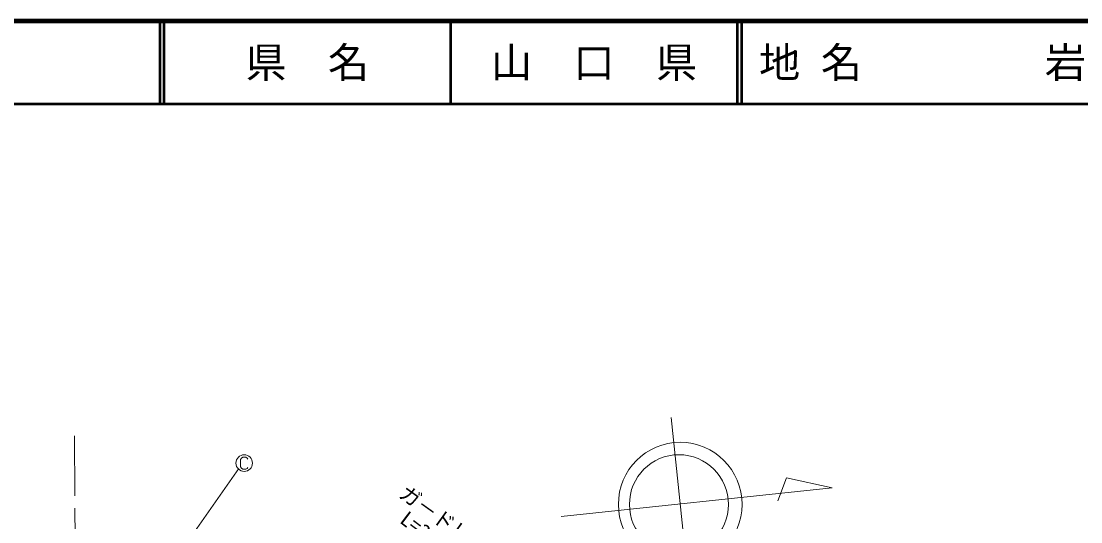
# Model space of a CAD drawing. Units: millimetres, scale not verified. Extents: x 40000 to 680000, y 20000 to 380000.
# Drawn here: x 280942 to 409392, y 319334 to 380000 of the extents above; entities that cross this region are included whole.
import ezdxf
from ezdxf.enums import TextEntityAlignment as Align

# ---------------------------------------------------------------- set-up
doc = ezdxf.new("R2010")
doc.units = ezdxf.units.MM
doc.header["$LTSCALE"] = 1000
doc.linetypes.add('CHAIN', pattern=[18.5, 12, -1.5, 3.5, -1.5])
for name, color, linetype, lineweight in [('M-BGD-EXST', 7, 'Continuous', 13), ('M-BMK', 2, 'CHAIN', 13), ('M-BMK-SRVR', 3, 'Continuous', 13), ('M-STR-HTXT', 7, 'Continuous', 13), ('M-TTL', 2, 'Continuous', 140), ('M-TTL-LINE', 7, 'Continuous', 50)]:
    doc.layers.add(name, color=color, linetype=linetype, lineweight=lineweight)
doc.layers.add('M-TTL-TXT', color=7, linetype='Continuous')
doc.styles.add('ＭＳ ゴシック', font='')
doc.styles.get('ＭＳ ゴシック').set_extended_font_data('MS Gothic')

msp = doc.modelspace()

# ---------------------------------------------------------------- linework, layer by layer
at = {"layer": 'M-BGD-EXST'}
for p, q in [((307660, 327048), (307540, 326888)), ((307540, 326888), (307540, 326004)), ((307820, 327169), (307660, 327048)), ((308180, 327169), (307820, 327169)), ((308340, 327048), (308180, 327169)), ((308420, 326928), (308340, 327048)), ((307344, 325807), (293133, 305575)), ((307540, 326004), (307660, 325843)), ((307660, 325843), (307820, 325723)), ((307820, 325723), (308180, 325723)), ((308180, 325723), (308340, 325803)), ((308340, 325803), (308420, 325924))]:
    msp.add_line(p, q, dxfattribs=at)
msp.add_ellipse((307980, 326446), major_axis=(0, 1004), ratio=0.995969, dxfattribs=at)
at = {"layer": 'M-BMK'}
msp.add_line((287520, 303991), (287421, 329757), dxfattribs=at)
at = {"layer": 'M-BMK-SRVR'}
for p, q in [((359729, 331976), (361925, 311003)), ((373726, 324674), (372667, 321855)), ((379257, 323434), (373726, 324674)), ((346405, 319967), (379257, 323434))]:
    msp.add_line(p, q, dxfattribs=at)
for centre, major_axis in [((360832, 321447), (0, 7531)), ((360674, 321439), (0, 6025))]:
    msp.add_ellipse(centre, major_axis=major_axis, ratio=0.995969, dxfattribs=at)
at = {"layer": 'M-TTL'}
msp.add_line((680000, 380000), (40000, 380000), dxfattribs=at)
at = {"layer": 'M-TTL-LINE'}
for p, q in [((297750, 380000), (297750, 370000)), ((298250, 380000), (298250, 370000)), ((333000, 380000), (333000, 370000)), ((367750, 380000), (367750, 370000)), ((368250, 380000), (368250, 370000)), ((40000, 370000), (680000, 370000))]:
    msp.add_line(p, q, dxfattribs=at)

# ---------------------------------------------------------------- texts
at = {"layer": 'M-STR-HTXT', "style": 'ＭＳ ゴシック'}
for s, rotation, p in [('ガ－ドレール', 324.391, (326276, 321973)), ('L=3.0', 322.789, (326375, 318867))]:
    msp.add_text(s, height=1833, rotation=rotation, dxfattribs=at).set_placement(p, align=Align.BOTTOM_LEFT)
at = {"layer": 'M-TTL-TXT', "style": 'ＭＳ ゴシック'}
for s, p in [('県\u3000名', (315625, 375000)), ('山\u3000口\u3000県', (350375, 375000))]:
    msp.add_text(s, height=3666, dxfattribs=at).set_placement(p, align=Align.MIDDLE_CENTER)
for s, p in [('地 名', (370380, 375000)), ('岩国市周東町三瀬川西郷', (405024, 375000))]:
    msp.add_text(s, height=3666, dxfattribs=at).set_placement(p, align=Align.MIDDLE_LEFT)

doc.saveas('drawing.dxf')
